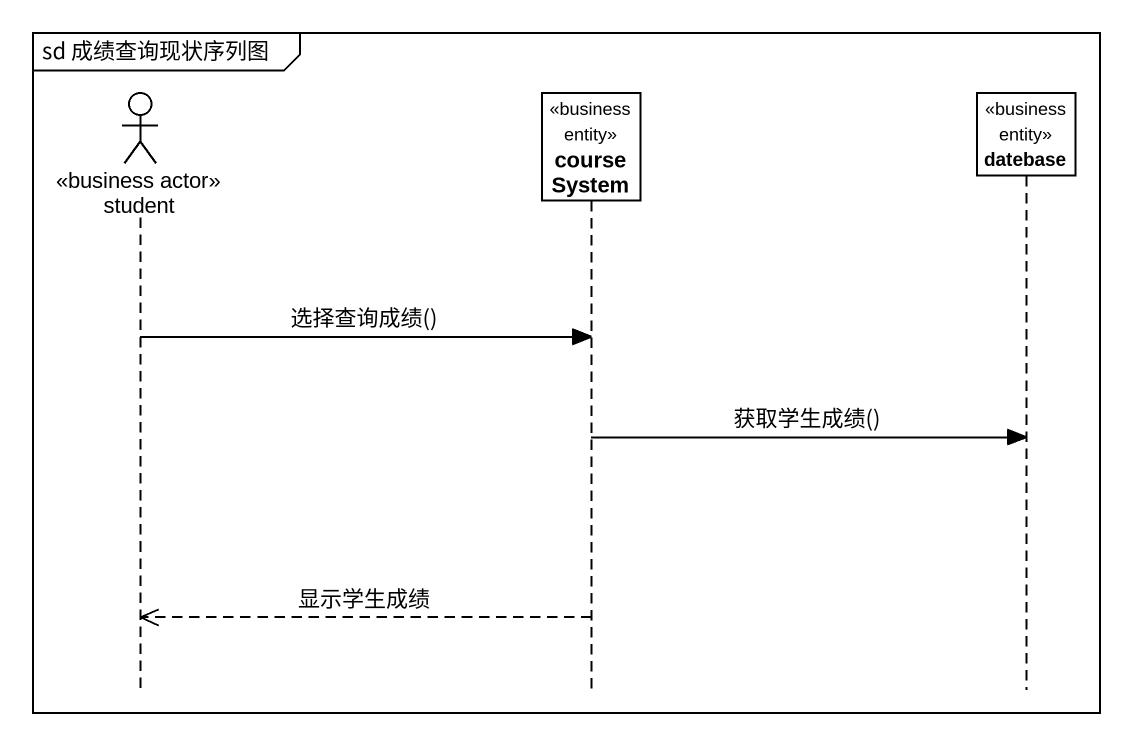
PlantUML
@startuml
mainframe sd 成绩查询现状序列图
hide footbox
actor student <<business actor>>
participant courseSystem <<business entity>>
participant datebase <<business entity>>

student -> courseSystem : 选择查询成绩()
courseSystem -> datebase : 获取学生成绩()
courseSystem -->> student : 显示学生成绩
@enduml
